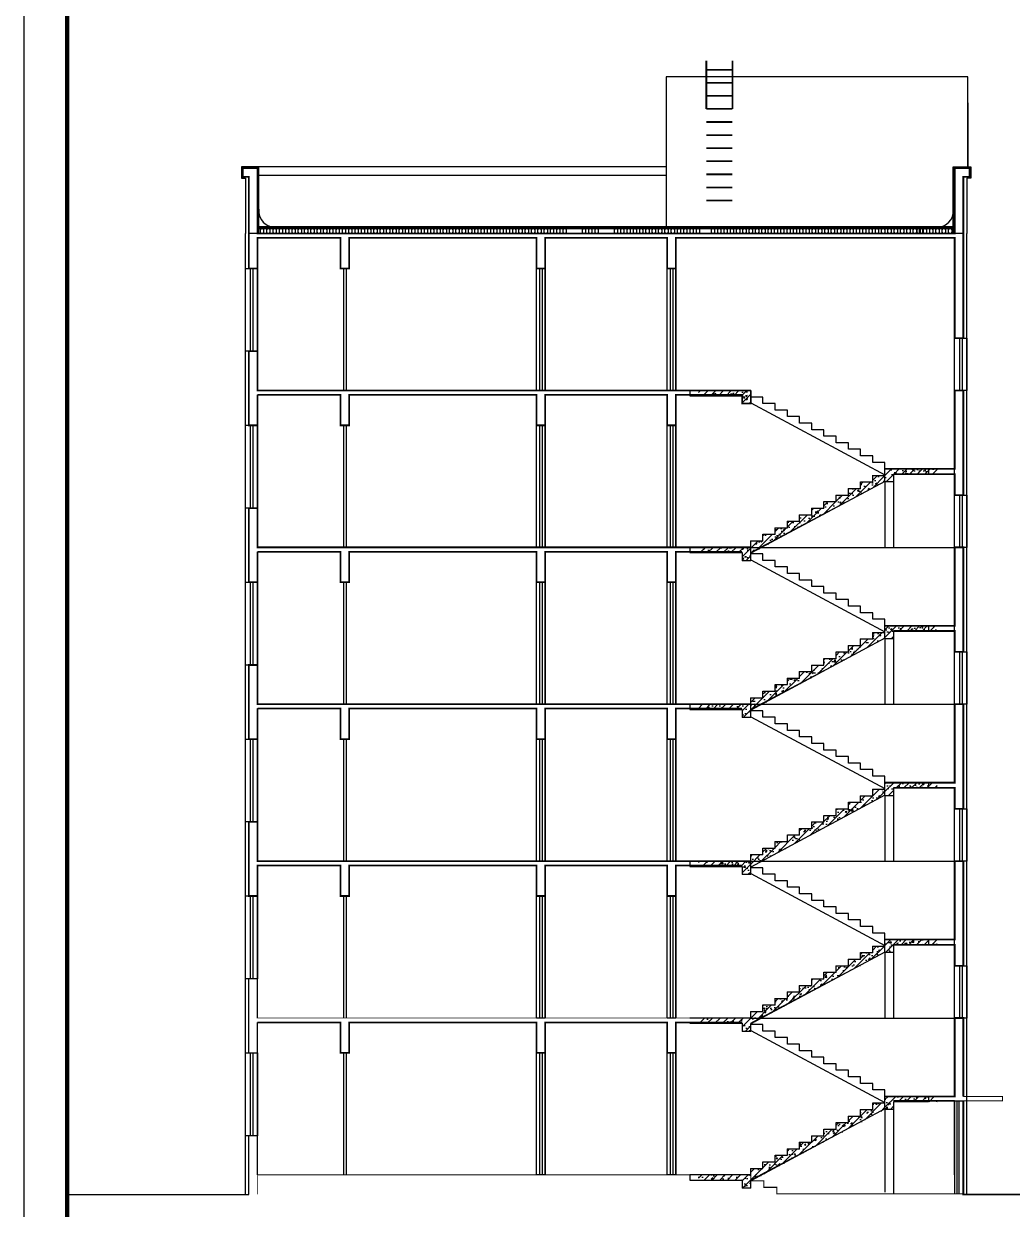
# Model space of a CAD drawing. Header units: millimetres. Extents: x 539196 to 807275, y 431843 to 1156631.
# Drawn here: x 603403 to 626096, y 449246 to 476450 of the extents above; entities that cross this region are included whole.
import ezdxf

# ---------------------------------------------------------------- set-up
doc = ezdxf.new("R2010")
doc.units = ezdxf.units.MM
doc.header["$MEASUREMENT"] = 0
for name, color, linetype in [('PUB_HATCH', 8, 'Continuous'), ('PUB_TITLE', 4, 'Continuous'), ('S_E_STAIR', 4, 'Continuous'), ('S_STAIR', 2, 'Continuous')]:
    doc.layers.add(name, color=color, linetype=linetype)
pattern_1 = [(45, (617084.74, 404839.85), (-88.38835, 88.38835), []), (50, (617084.74, 404839.85), (358.6301, -31.376), [37.5, -412.5]), (355, (617084.74, 404839.85), (-69.3757, 376.096), [30, -330]), (100.4514, (617114.63, 404837.23), (289.2547, 344.7198), [31.87, -350.571]), (46.1842, (617084.74, 404939.85), (533.6205, -82.7595), [56.25, -618.75]), (96.6356, (617129.2, 404932.95), (467.3314, 487.059), [47.805, -525.8565]), (351.1842, (617084.74, 404939.85), (467.331, 487.0593), [45, -495]), (21, (617134.74, 404914.85), (298.4535, -201.3094), [37.5, -412.5]), (326, (617134.74, 404914.85), (121.6577, 362.575), [30, -330]), (71.4514, (617159.6, 404898.07), (420.1113, 161.2652), [31.87, -350.571]), (37.5, (617084.74, 404839.85), (6.07993, 166.44693), [0, -326, 0, -335, 0, -331.25]), (7.5, (617084.74, 404839.85), (131.53477, 197.20586), [0, -191, 0, -318.5, 0, -126.25]), (327.5, (616973.24, 404839.85), (266.91122, -11.27744), [0, -125, 0, -390, 0, -517.5]), (317.5, (616923.24, 404839.85), (291.5931, 50.0525), [0, -162.5, 0, -259, 0, -367.5])]

# ---------------------------------------------------------------- blocks, each defined once
blk = doc.blocks.new('$LinePat$保温层')
at = {"color": 0}
for p, q in [((24, -24), (24, -56)), ((72, -56), (72, -24))]:
    blk.add_line(p, q, dxfattribs=at)
for centre, start, end in [((96, -24), 90, 180), ((0, -24), 0, 90), ((48, -56), 180, 0)]:
    blk.add_arc(centre, 24, start, end, dxfattribs=at)

msp = doc.modelspace()

# ---------------------------------------------------------------- hatches: boundary and pattern name
at = {"layer": 'PUB_HATCH'}
h = msp.add_hatch(dxfattribs=at)
h.set_pattern_fill('钢筋混凝土', color=256, scale=50, style=0)
h.set_pattern_definition(pattern_1)
h.paths.add_polyline_path([(620091.9, 468034.7), (618891.9, 468034.7), (618891.9, 467914.7), (619891.9, 467914.7), (619891.9, 467734.7), (620091.9, 467734.7)])
h = msp.add_hatch(dxfattribs=at)
h.set_pattern_fill('钢筋混凝土', color=256, scale=50, style=0)
h.set_pattern_definition(pattern_1)
h.paths.add_polyline_path([(620091.9, 464434.7), (620091.9, 464584.7), (620371.9, 464584.7), (620371.9, 464734.7), (620651.9, 464734.7), (620651.9, 464884.7), (620931.9, 464884.7), (620931.9, 465034.7), (621211.9, 465034.7), (621211.9, 465184.7), (621491.9, 465184.7), (621491.9, 465334.7), (621771.9, 465334.7), (621771.9, 465484.7), (622051.9, 465484.7), (622051.9, 465634.7), (622331.9, 465634.7), (622331.9, 465784.7), (622611.9, 465784.7), (622611.9, 465934.7), (622891.9, 465934.7), (622891.9, 466084.7), (623171.9, 466084.7), (623171.9, 466114.7), (623171.9, 465948.6), (620091.9, 464298.6)])
h = msp.add_hatch(dxfattribs=at)
h.set_pattern_fill('钢筋混凝土', color=256, scale=50, style=0)
h.set_pattern_definition(pattern_1)
h.paths.add_polyline_path([(623171.9, 466234.7), (624371.9, 466234.7), (624371.9, 466114.7), (623371.9, 466114.7), (623371.9, 465934.7), (623171.9, 465934.7)])
h = msp.add_hatch(dxfattribs=at)
h.set_pattern_fill('钢筋混凝土', color=256, scale=50, style=0)
h.set_pattern_definition(pattern_1)
h.paths.add_polyline_path([(623171.9, 466234.7), (624371.9, 466234.7), (624371.9, 466114.7), (623371.9, 466114.7), (623371.9, 465934.7), (623171.9, 465934.7)])
h = msp.add_hatch(dxfattribs=at)
h.set_pattern_fill('钢筋混凝土', color=256, scale=50, style=0)
h.set_pattern_definition(pattern_1)
h.paths.add_polyline_path([(620091.9, 464434.7), (618891.9, 464434.7), (618891.9, 464314.7), (619891.9, 464314.7), (619891.9, 464134.7), (620091.9, 464134.7)])
h = msp.add_hatch(dxfattribs=at)
h.set_pattern_fill('钢筋混凝土', color=256, scale=50, style=0)
h.set_pattern_definition(pattern_1)
h.paths.add_polyline_path([(620091.9, 464434.7), (618891.9, 464434.7), (618891.9, 464314.7), (619891.9, 464314.7), (619891.9, 464134.7), (620091.9, 464134.7)])
h = msp.add_hatch(dxfattribs=at)
h.set_pattern_fill('钢筋混凝土', color=256, scale=50, style=0)
h.set_pattern_definition(pattern_1)
h.paths.add_polyline_path([(620091.9, 460834.7), (620091.9, 460984.7), (620371.9, 460984.7), (620371.9, 461134.7), (620651.9, 461134.7), (620651.9, 461284.7), (620931.9, 461284.7), (620931.9, 461434.7), (621211.9, 461434.7), (621211.9, 461584.7), (621491.9, 461584.7), (621491.9, 461734.7), (621771.9, 461734.7), (621771.9, 461884.7), (622051.9, 461884.7), (622051.9, 462034.7), (622331.9, 462034.7), (622331.9, 462184.7), (622611.9, 462184.7), (622611.9, 462334.7), (622891.9, 462334.7), (622891.9, 462484.7), (623171.9, 462484.7), (623171.9, 462514.7), (623171.9, 462348.6), (620091.9, 460698.6)])
h = msp.add_hatch(dxfattribs=at)
h.set_pattern_fill('钢筋混凝土', color=256, scale=50, style=0)
h.set_pattern_definition(pattern_1)
h.paths.add_polyline_path([(623171.9, 462634.7), (624371.9, 462634.7), (624371.9, 462514.7), (623371.9, 462514.7), (623371.9, 462334.7), (623171.9, 462334.7)])
h = msp.add_hatch(dxfattribs=at)
h.set_pattern_fill('钢筋混凝土', color=256, scale=50, style=0)
h.set_pattern_definition(pattern_1)
h.paths.add_polyline_path([(623171.9, 462634.7), (624371.9, 462634.7), (624371.9, 462514.7), (623371.9, 462514.7), (623371.9, 462334.7), (623171.9, 462334.7)])
h = msp.add_hatch(dxfattribs=at)
h.set_pattern_fill('钢筋混凝土', color=256, scale=50, style=0)
h.set_pattern_definition(pattern_1)
h.paths.add_polyline_path([(620091.9, 460834.7), (618891.9, 460834.7), (618891.9, 460714.7), (619891.9, 460714.7), (619891.9, 460534.7), (620091.9, 460534.7)])
h = msp.add_hatch(dxfattribs=at)
h.set_pattern_fill('钢筋混凝土', color=256, scale=50, style=0)
h.set_pattern_definition(pattern_1)
h.paths.add_polyline_path([(620091.9, 460834.7), (618891.9, 460834.7), (618891.9, 460714.7), (619891.9, 460714.7), (619891.9, 460534.7), (620091.9, 460534.7)])
h = msp.add_hatch(dxfattribs=at)
h.set_pattern_fill('钢筋混凝土', color=256, scale=50, style=0)
h.set_pattern_definition(pattern_1)
h.paths.add_polyline_path([(623171.9, 459034.7), (624371.9, 459034.7), (624371.9, 458914.7), (623371.9, 458914.7), (623371.9, 458734.7), (623171.9, 458734.7)])
h = msp.add_hatch(dxfattribs=at)
h.set_pattern_fill('钢筋混凝土', color=256, scale=50, style=0)
h.set_pattern_definition(pattern_1)
h.paths.add_polyline_path([(623171.9, 459034.7), (624371.9, 459034.7), (624371.9, 458914.7), (623371.9, 458914.7), (623371.9, 458734.7), (623171.9, 458734.7)])
h = msp.add_hatch(dxfattribs=at)
h.set_pattern_fill('钢筋混凝土', color=256, scale=50, style=0)
h.set_pattern_definition(pattern_1)
h.paths.add_polyline_path([(620091.9, 457234.7), (620091.9, 457384.7), (620371.9, 457384.7), (620371.9, 457534.7), (620651.9, 457534.7), (620651.9, 457684.7), (620931.9, 457684.7), (620931.9, 457834.7), (621211.9, 457834.7), (621211.9, 457984.7), (621491.9, 457984.7), (621491.9, 458134.7), (621771.9, 458134.7), (621771.9, 458284.7), (622051.9, 458284.7), (622051.9, 458434.7), (622331.9, 458434.7), (622331.9, 458584.7), (622611.9, 458584.7), (622611.9, 458734.7), (622891.9, 458734.7), (622891.9, 458884.7), (623171.9, 458884.7), (623171.9, 458914.7), (623171.9, 458748.6), (620091.9, 457098.6)])
h = msp.add_hatch(dxfattribs=at)
h.set_pattern_fill('钢筋混凝土', color=256, scale=50, style=0)
h.set_pattern_definition(pattern_1)
h.paths.add_polyline_path([(620091.9, 457234.7), (618891.9, 457234.7), (618891.9, 457114.7), (619891.9, 457114.7), (619891.9, 456934.7), (620091.9, 456934.7)])
h = msp.add_hatch(dxfattribs=at)
h.set_pattern_fill('钢筋混凝土', color=256, scale=50, style=0)
h.set_pattern_definition(pattern_1)
h.paths.add_polyline_path([(620091.9, 457234.7), (618891.9, 457234.7), (618891.9, 457114.7), (619891.9, 457114.7), (619891.9, 456934.7), (620091.9, 456934.7)])
h = msp.add_hatch(dxfattribs=at)
h.set_pattern_fill('钢筋混凝土', color=256, scale=50, style=0)
h.set_pattern_definition(pattern_1)
h.paths.add_polyline_path([(623171.9, 455434.7), (624371.9, 455434.7), (624371.9, 455314.7), (623371.9, 455314.7), (623371.9, 455134.7), (623171.9, 455134.7)])
h = msp.add_hatch(dxfattribs=at)
h.set_pattern_fill('钢筋混凝土', color=256, scale=50, style=0)
h.set_pattern_definition(pattern_1)
h.paths.add_polyline_path([(623171.9, 455434.7), (624371.9, 455434.7), (624371.9, 455314.7), (623371.9, 455314.7), (623371.9, 455134.7), (623171.9, 455134.7)])
h = msp.add_hatch(dxfattribs=at)
h.set_pattern_fill('钢筋混凝土', color=256, scale=50, style=0)
h.set_pattern_definition(pattern_1)
h.paths.add_polyline_path([(620091.9, 453634.7), (620091.9, 453784.7), (620371.9, 453784.7), (620371.9, 453934.7), (620651.9, 453934.7), (620651.9, 454084.7), (620931.9, 454084.7), (620931.9, 454234.7), (621211.9, 454234.7), (621211.9, 454384.7), (621491.9, 454384.7), (621491.9, 454534.7), (621771.9, 454534.7), (621771.9, 454684.7), (622051.9, 454684.7), (622051.9, 454834.7), (622331.9, 454834.7), (622331.9, 454984.7), (622611.9, 454984.7), (622611.9, 455134.7), (622891.9, 455134.7), (622891.9, 455284.7), (623171.9, 455284.7), (623171.9, 455314.7), (623171.9, 455148.6), (620091.9, 453498.6)])
h = msp.add_hatch(dxfattribs=at)
h.set_pattern_fill('钢筋混凝土', color=256, scale=50, style=0)
h.set_pattern_definition(pattern_1)
h.paths.add_polyline_path([(620091.9, 453634.7), (618891.9, 453634.7), (618891.9, 453514.7), (619891.9, 453514.7), (619891.9, 453334.7), (620091.9, 453334.7)])
h = msp.add_hatch(dxfattribs=at)
h.set_pattern_fill('钢筋混凝土', color=256, scale=50, style=0)
h.set_pattern_definition(pattern_1)
h.paths.add_polyline_path([(620091.9, 453634.7), (618891.9, 453634.7), (618891.9, 453514.7), (619891.9, 453514.7), (619891.9, 453334.7), (620091.9, 453334.7)])
h = msp.add_hatch(dxfattribs=at)
h.set_pattern_fill('钢筋混凝土', color=256, scale=50, style=0)
h.set_pattern_definition(pattern_1)
h.paths.add_polyline_path([(620091.9, 450034.7), (620091.9, 450184.7), (620371.9, 450184.7), (620371.9, 450334.7), (620651.9, 450334.7), (620651.9, 450484.7), (620931.9, 450484.7), (620931.9, 450634.7), (621211.9, 450634.7), (621211.9, 450784.7), (621491.9, 450784.7), (621491.9, 450934.7), (621771.9, 450934.7), (621771.9, 451084.7), (622051.9, 451084.7), (622051.9, 451234.7), (622331.9, 451234.7), (622331.9, 451384.7), (622611.9, 451384.7), (622611.9, 451534.7), (622891.9, 451534.7), (622891.9, 451684.7), (623171.9, 451684.7), (623171.9, 451714.7), (623171.9, 451548.6), (620091.9, 449898.6)])
h = msp.add_hatch(dxfattribs=at)
h.set_pattern_fill('钢筋混凝土', color=256, scale=50, style=0)
h.set_pattern_definition(pattern_1)
h.paths.add_polyline_path([(623171.9, 451834.7), (624371.9, 451834.7), (624371.9, 451714.7), (623371.9, 451714.7), (623371.9, 451534.7), (623171.9, 451534.7)])
h = msp.add_hatch(dxfattribs=at)
h.set_pattern_fill('钢筋混凝土', color=256, scale=50, style=0)
h.set_pattern_definition(pattern_1)
h.paths.add_polyline_path([(623171.9, 451834.7), (624371.9, 451834.7), (624371.9, 451714.7), (623371.9, 451714.7), (623371.9, 451534.7), (623171.9, 451534.7)])
h = msp.add_hatch(dxfattribs=at)
h.set_pattern_fill('钢筋混凝土', color=256, scale=50, style=0)
h.set_pattern_definition(pattern_1)
h.paths.add_polyline_path([(620091.9, 450034.7), (618891.9, 450034.7), (618891.9, 449914.7), (619891.9, 449914.7), (619891.9, 449734.7), (620091.9, 449734.7)])

# ---------------------------------------------------------------- linework, layer by layer
for p, q in [((625071.9, 474634.7), (625071.9, 473134.7)), ((618151.9, 473164.7), (608801.9, 473164.7)), ((618151.9, 472964.7), (608801.9, 472964.7)), ((624971.9, 471634.7), (608571.9, 471634.7)), ((610671.9, 471534.7), (608771.9, 471534.7)), ((615171.9, 471534.7), (610871.9, 471534.7)), ((618171.9, 471534.7), (615371.9, 471534.7)), ((624771.9, 471534.7), (618371.9, 471534.7)), ((623171.9, 465934.7), (623171.9, 464434.7)), ((623371.9, 465934.7), (623371.9, 464434.7)), ((620091.9, 464434.7), (624771.9, 464434.7)), ((623171.9, 462334.7), (623171.9, 460834.7)), ((623371.9, 462334.7), (623371.9, 460834.7)), ((620091.9, 460834.7), (624771.9, 460834.7)), ((623171.9, 458734.7), (623171.9, 457234.7)), ((623371.9, 458734.7), (623371.9, 457234.7)), ((620091.9, 457234.7), (624771.9, 457234.7)), ((623171.9, 455134.7), (623171.9, 453634.7)), ((623371.9, 455134.7), (623371.9, 453634.7)), ((620091.9, 453634.7), (624771.9, 453634.7)), ((624771.9, 451734.7), (624971.9, 451734.7)), ((623171.9, 451534.7), (623171.9, 449638.4)), ((623371.9, 451534.7), (623371.9, 449598.6))]:
    msp.add_line(p, q)
at = {"color": 4}
for p, q in [((624825.5, 451734.7), (624825.5, 449598.6)), ((624871.9, 451734.7), (624871.9, 449598.6))]:
    msp.add_line(p, q, dxfattribs=at)
for points, const_width in [([(619071.9, 474494.7), (619071.9, 475598.9)], 40), ([(619671.9, 474494.7), (619671.9, 475601.5)], 40), ([(619071.9, 475394.7), (619671.9, 475394.7)], 40), ([(619071.9, 475094.7), (619671.9, 475094.7)], 40), ([(619071.9, 474794.7), (619671.9, 474794.7)], 40), ([(619071.9, 474494.7), (619671.9, 474494.7)], 40), ([(619071.9, 474194.7), (619671.9, 474194.7)], 40), ([(619071.9, 473894.7), (619671.9, 473894.7)], 40), ([(619071.9, 473594.7), (619671.9, 473594.7)], 40), ([(608771.9, 471534.7), (608771.9, 470834.7), (608571.9, 470834.7), (608571.9, 472934.7), (608431.9, 472934.7), (608431.9, 473134.7), (608771.9, 473134.7), (608771.9, 471634.7), (624771.9, 471634.7), (624771.9, 473134.7), (625111.9, 473134.7), (625111.9, 472934.7), (624971.9, 472934.7), (624971.9, 469234.7), (624771.9, 469234.7), (624771.9, 471534.7), (618371.9, 471534.7), (618371.9, 470834.7), (618171.9, 470834.7), (618171.9, 471534.7), (615371.9, 471534.7), (615371.9, 470834.7), (615171.9, 470834.7), (615171.9, 471534.7), (610871.9, 471534.7), (610871.9, 470834.7), (610671.9, 470834.7), (610671.9, 471534.7), (608771.9, 471534.7)], 40), ([(619071.9, 473294.7), (619671.9, 473294.7)], 40), ([(619071.9, 473294.7), (619671.9, 473294.7)], 40), ([(619071.9, 472994.7), (619671.9, 472994.7)], 40), ([(619071.9, 472694.7), (619671.9, 472694.7)], 40), ([(619071.9, 472394.7), (619671.9, 472394.7)], 40), ([(608771.9, 467934.7), (608771.9, 467234.7), (608571.9, 467234.7), (608571.9, 468934.7), (608771.9, 468934.7), (608771.9, 468034.7), (615171.9, 468034.7), (620091.9, 468034.7)], 40), ([(620091.9, 468034.7), (620091.9, 467734.7), (619891.9, 467734.7), (619891.9, 467934.7), (618371.9, 467934.7), (618371.9, 467234.7), (618171.9, 467234.7), (618171.9, 467934.7), (615371.9, 467934.7), (615371.9, 467234.7), (615171.9, 467234.7), (615171.9, 467934.7), (610871.9, 467934.7), (610871.9, 467234.7), (610671.9, 467234.7), (610671.9, 467934.7), (608771.9, 467934.7)], 40), ([(623171.9, 466234.7), (624771.9, 466234.7), (624771.9, 468034.7), (624971.9, 468034.7), (624971.9, 465634.7), (624771.9, 465634.7), (624771.9, 466114.7), (623371.9, 466114.7)], 40), ([(623371.9, 466114.7), (623371.9, 465934.7), (623171.9, 465934.7), (623171.9, 465948.6), (620091.9, 464318.8), (620091.9, 464134.7), (619891.9, 464134.7), (619891.9, 464334.7)], 20), ([(623171.9, 466234.7), (623171.9, 466084.7), (622891.9, 466084.7), (622891.9, 465934.7), (622611.9, 465934.7), (622611.9, 465784.7), (622331.9, 465784.7), (622331.9, 465634.7), (622051.9, 465634.7), (622051.9, 465484.7), (621771.9, 465484.7), (621771.9, 465334.7), (621491.9, 465334.7), (621491.9, 465184.7), (621211.9, 465184.7), (621211.9, 465034.7), (620931.9, 465034.7), (620931.9, 464884.7), (620651.9, 464884.7), (620651.9, 464734.7), (620371.9, 464734.7), (620371.9, 464584.7), (620091.9, 464584.7), (620091.9, 464434.7)], 20), ([(608771.9, 464334.7), (608771.9, 463634.7), (608571.9, 463634.7), (608571.9, 465334.7), (608771.9, 465334.7), (608771.9, 464434.7), (615171.9, 464434.7), (620091.9, 464434.7)], 40), ([(623171.9, 462634.7), (624771.9, 462634.7), (624771.9, 464434.7), (624971.9, 464434.7), (624971.9, 462034.7), (624771.9, 462034.7), (624771.9, 462514.7), (623371.9, 462514.7)], 40), ([(619894, 464334.7), (618371.9, 464334.7), (618371.9, 463634.7), (618171.9, 463634.7), (618171.9, 464334.7), (615371.9, 464334.7), (615371.9, 463634.7), (615171.9, 463634.7), (615171.9, 464334.7), (610871.9, 464334.7), (610871.9, 463634.7), (610671.9, 463634.7), (610671.9, 464334.7), (608771.9, 464334.7)], 40), ([(623371.9, 462514.7), (623371.9, 462334.7), (623171.9, 462334.7), (623171.9, 462348.6), (620091.9, 460718.8), (620091.9, 460534.7), (619891.9, 460534.7), (619891.9, 460734.7)], 20), ([(623171.9, 462634.7), (623171.9, 462484.7), (622891.9, 462484.7), (622891.9, 462334.7), (622611.9, 462334.7), (622611.9, 462184.7), (622331.9, 462184.7), (622331.9, 462034.7), (622051.9, 462034.7), (622051.9, 461884.7), (621771.9, 461884.7), (621771.9, 461734.7), (621491.9, 461734.7), (621491.9, 461584.7), (621211.9, 461584.7), (621211.9, 461434.7), (620931.9, 461434.7), (620931.9, 461284.7), (620651.9, 461284.7), (620651.9, 461134.7), (620371.9, 461134.7), (620371.9, 460984.7), (620091.9, 460984.7), (620091.9, 460834.7)], 20), ([(608771.9, 460734.7), (608771.9, 460034.7), (608571.9, 460034.7), (608571.9, 461734.7), (608771.9, 461734.7), (608771.9, 460834.7), (615171.9, 460834.7), (620091.9, 460834.7)], 40), ([(619891.9, 460734.7), (618371.9, 460734.7), (618371.9, 460034.7), (618171.9, 460034.7), (618171.9, 460734.7), (615371.9, 460734.7), (615371.9, 460034.7), (615171.9, 460034.7), (615171.9, 460734.7), (610871.9, 460734.7), (610871.9, 460034.7), (610671.9, 460034.7), (610671.9, 460734.7), (608771.9, 460734.7)], 40), ([(624771.9, 451734.7), (624971.9, 451734.7)], 25), ([(629990.4, 449584.7), (624971.9, 449584.7), (624971.9, 451734.7)], 40), ([(624971.9, 451734.7), (625871.9, 451734.7), (625871.9, 451834.7), (624971.9, 451834.7)], 25), ([(620091.9, 450034.7), (620091.9, 449898.6), (620391.9, 449898.6), (620391.9, 449748.6), (620691.9, 449748.6), (620691.9, 449598.6), (624971.9, 449598.6)], 25)]:
    msp.add_lwpolyline(points, dxfattribs=dict(const_width=const_width))
for points in [[(625071.9, 473134.7), (625071.9, 475234.7), (618151.9, 475234.7), (618151.9, 471754.7)], [(608771.9, 471634.7), (608771.9, 473134.7), (608491.9, 473134.7), (608431.9, 473134.7), (608431.9, 472934.7), (608571.9, 472934.7), (608571.9, 471634.7)], [(624771.9, 471634.7), (624771.9, 473134.7), (625051.9, 473134.7), (625111.9, 473134.7), (625111.9, 472934.7), (624971.9, 472934.7), (624971.9, 471634.7)], [(608801.9, 471794.7), (624741.9, 471794.7)], [(608801.9, 471774.7), (624741.9, 471774.7)], [(608801.9, 471754.7), (624741.9, 471754.7)], [(608571.9, 470834.7), (608571.9, 471634.7)], [(608771.9, 468034.7), (608771.9, 471534.7)], [(615171.9, 468034.7), (615171.9, 471534.7)], [(615371.9, 468034.7), (615371.9, 471534.7)], [(618171.9, 468034.7), (618171.9, 471534.7)], [(618371.9, 468034.7), (618371.9, 471534.7)], [(624771.9, 466384.7), (624771.9, 471534.7)], [(624971.9, 469234.7), (624971.9, 471634.7)], [(608571.9, 467234.7), (608571.9, 468934.7)], [(608771.9, 464434.7), (608771.9, 467934.7)], [(615171.9, 464434.7), (615171.9, 467934.7)], [(615371.9, 464434.7), (615371.9, 467934.7)], [(618171.9, 464434.7), (618171.9, 467934.7)], [(618371.9, 464434.7), (618371.9, 467934.7)], [(624971.9, 465634.7), (624971.9, 468034.7)], [(624771.9, 462484.7), (624771.9, 466284.7)], [(608571.9, 463634.7), (608571.9, 465334.7)], [(624971.9, 462034.7), (624971.9, 464434.7)], [(608771.9, 460834.7), (608771.9, 464334.7)], [(615171.9, 460834.7), (615171.9, 464334.7)], [(615371.9, 460834.7), (615371.9, 464334.7)], [(618171.9, 460834.7), (618171.9, 464334.7)], [(618371.9, 460834.7), (618371.9, 464334.7)], [(608571.9, 460034.7), (608571.9, 461734.7)], [(608771.9, 457234.7), (608771.9, 460734.7)], [(615171.9, 457234.7), (615171.9, 460734.7)], [(615371.9, 457234.7), (615371.9, 460734.7)], [(618171.9, 457234.7), (618171.9, 460734.7)], [(618371.9, 457234.7), (618371.9, 460734.7)], [(624971.9, 458434.7), (624971.9, 460834.7)], [(624771.9, 455584.7), (624771.9, 458784.7)], [(608571.9, 456434.7), (608571.9, 458134.7)], [(608771.9, 453634.7), (608771.9, 457134.7)], [(615171.9, 453634.7), (615171.9, 457134.7)], [(615371.9, 453634.7), (615371.9, 457134.7)], [(618171.9, 453634.7), (618171.9, 457134.7)], [(618371.9, 453634.7), (618371.9, 457134.7)], [(624971.9, 454834.7), (624971.9, 457234.7)], [(624771.9, 451834.7), (624771.9, 455484.7)], [(608571.9, 452834.7), (608571.9, 454534.7)], [(608771.9, 450034.7), (608771.9, 453534.7)], [(615171.9, 450034.7), (615171.9, 453534.7)], [(615371.9, 450034.7), (615371.9, 453534.7)], [(618171.9, 450034.7), (618171.9, 453534.7)], [(618371.9, 450034.7), (618371.9, 453534.7)], [(624971.9, 451834.7), (624971.9, 453634.7)], [(624771.9, 450034.7), (624771.9, 451734.7)], [(624971.9, 449584.7), (624971.9, 451734.7)], [(608571.9, 449584.7), (608571.9, 450934.7)], [(604402.6, 449584.7), (608571.9, 449584.7)], [(624991.9, 449584.7), (629990.4, 449584.7)]]:
    msp.add_lwpolyline(points)
at = {"color": 6}
for points in [[(608801.9, 471634.7), (608801.9, 473164.7), (608491.9, 473164.7), (608401.9, 473164.7), (608401.9, 472904.7), (608491.9, 472904.7), (608491.9, 471634.7)], [(624741.9, 471634.7), (624741.9, 473164.7), (625051.9, 473164.7), (625141.9, 473164.7), (625141.9, 472904.7), (625051.9, 472904.7), (625051.9, 471634.7)], [(608491.9, 449584.7), (608491.9, 471634.7)], [(625051.9, 449584.7), (625051.9, 471634.7)]]:
    msp.add_lwpolyline(points, dxfattribs=at)
at = {"color": 4}
for points in [[(608491.9, 468934.7), (608491.9, 470834.7), (608771.9, 470834.7), (608771.9, 468934.7), (608491.9, 468934.7)], [(608601.9, 470834.7), (608601.9, 468934.7)], [(608661.9, 470834.7), (608661.9, 468934.7)], [(610741.9, 470834.7), (610741.9, 468034.7)], [(610801.9, 470834.7), (610801.9, 468034.7)], [(615171.9, 468034.7), (615171.9, 470834.7), (615371.9, 470834.7), (615371.9, 468034.7), (615171.9, 468034.7)], [(615241.9, 470834.7), (615241.9, 468034.7)], [(615301.9, 470834.7), (615301.9, 468034.7)], [(618171.9, 468034.7), (618171.9, 470834.7), (618371.9, 470834.7), (618371.9, 468034.7), (618171.9, 468034.7)], [(618241.9, 470834.7), (618241.9, 468034.7)], [(618301.9, 470834.7), (618301.9, 468034.7)], [(624771.9, 468034.7), (624771.9, 469234.7), (625051.9, 469234.7), (625051.9, 468034.7), (624771.9, 468034.7)], [(624881.9, 469234.7), (624881.9, 468034.7)], [(624941.9, 469234.7), (624941.9, 468034.7)], [(608491.9, 465334.7), (608491.9, 467234.7), (608771.9, 467234.7), (608771.9, 465334.7), (608491.9, 465334.7)], [(608601.9, 467234.7), (608601.9, 465334.7)], [(608661.9, 467234.7), (608661.9, 465334.7)], [(610741.9, 467234.7), (610741.9, 464434.7)], [(610801.9, 467234.7), (610801.9, 464434.7)], [(615171.9, 464434.7), (615171.9, 467234.7), (615371.9, 467234.7), (615371.9, 464434.7), (615171.9, 464434.7)], [(615241.9, 467234.7), (615241.9, 464434.7)], [(615301.9, 467234.7), (615301.9, 464434.7)], [(618171.9, 464434.7), (618171.9, 467234.7), (618371.9, 467234.7), (618371.9, 464434.7), (618171.9, 464434.7)], [(618241.9, 467234.7), (618241.9, 464434.7)], [(618301.9, 467234.7), (618301.9, 464434.7)], [(624771.9, 464434.7), (624771.9, 465634.7), (625051.9, 465634.7), (625051.9, 464434.7), (624771.9, 464434.7)], [(624881.9, 465634.7), (624881.9, 464434.7)], [(624941.9, 465634.7), (624941.9, 464434.7)], [(608491.9, 461734.7), (608491.9, 463634.7), (608771.9, 463634.7), (608771.9, 461734.7), (608491.9, 461734.7)], [(608601.9, 463634.7), (608601.9, 461734.7)], [(608661.9, 463634.7), (608661.9, 461734.7)], [(610741.9, 463634.7), (610741.9, 460834.7)], [(610801.9, 463634.7), (610801.9, 460834.7)], [(615171.9, 460834.7), (615171.9, 463634.7), (615371.9, 463634.7), (615371.9, 460834.7), (615171.9, 460834.7)], [(615241.9, 463634.7), (615241.9, 460834.7)], [(615301.9, 463634.7), (615301.9, 460834.7)], [(618171.9, 460834.7), (618171.9, 463634.7), (618371.9, 463634.7), (618371.9, 460834.7), (618171.9, 460834.7)], [(618241.9, 463634.7), (618241.9, 460834.7)], [(618301.9, 463634.7), (618301.9, 460834.7)], [(624771.9, 460834.7), (624771.9, 462034.7), (625051.9, 462034.7), (625051.9, 460834.7), (624771.9, 460834.7)], [(624881.9, 462034.7), (624881.9, 460834.7)], [(624941.9, 462034.7), (624941.9, 460834.7)], [(608491.9, 458134.7), (608491.9, 460034.7), (608771.9, 460034.7), (608771.9, 458134.7), (608491.9, 458134.7)], [(608601.9, 460034.7), (608601.9, 458134.7)], [(608661.9, 460034.7), (608661.9, 458134.7)], [(610741.9, 460034.7), (610741.9, 457234.7)], [(610801.9, 460034.7), (610801.9, 457234.7)], [(615171.9, 457234.7), (615171.9, 460034.7), (615371.9, 460034.7), (615371.9, 457234.7), (615171.9, 457234.7)], [(615241.9, 460034.7), (615241.9, 457234.7)], [(615301.9, 460034.7), (615301.9, 457234.7)], [(618171.9, 457234.7), (618171.9, 460034.7), (618371.9, 460034.7), (618371.9, 457234.7), (618171.9, 457234.7)], [(618241.9, 460034.7), (618241.9, 457234.7)], [(618301.9, 460034.7), (618301.9, 457234.7)], [(624771.9, 457234.7), (624771.9, 458434.7), (625051.9, 458434.7), (625051.9, 457234.7), (624771.9, 457234.7)], [(624881.9, 458434.7), (624881.9, 457234.7)], [(624941.9, 458434.7), (624941.9, 457234.7)], [(608491.9, 454534.7), (608491.9, 456434.7), (608771.9, 456434.7), (608771.9, 454534.7), (608491.9, 454534.7)], [(608601.9, 456434.7), (608601.9, 454534.7)], [(608661.9, 456434.7), (608661.9, 454534.7)], [(610741.9, 456434.7), (610741.9, 453634.7)], [(610801.9, 456434.7), (610801.9, 453634.7)], [(615171.9, 453634.7), (615171.9, 456434.7), (615371.9, 456434.7), (615371.9, 453634.7), (615171.9, 453634.7)], [(615241.9, 456434.7), (615241.9, 453634.7)], [(615301.9, 456434.7), (615301.9, 453634.7)], [(618171.9, 453634.7), (618171.9, 456434.7), (618371.9, 456434.7), (618371.9, 453634.7), (618171.9, 453634.7)], [(618241.9, 456434.7), (618241.9, 453634.7)], [(618301.9, 456434.7), (618301.9, 453634.7)], [(624771.9, 453634.7), (624771.9, 454834.7), (625051.9, 454834.7), (625051.9, 453634.7), (624771.9, 453634.7)], [(624881.9, 454834.7), (624881.9, 453634.7)], [(624941.9, 454834.7), (624941.9, 453634.7)], [(608491.9, 450934.7), (608491.9, 452834.7), (608771.9, 452834.7), (608771.9, 450934.7), (608491.9, 450934.7)], [(608601.9, 452834.7), (608601.9, 450934.7)], [(608661.9, 452834.7), (608661.9, 450934.7)], [(610741.9, 452834.7), (610741.9, 450034.7)], [(610801.9, 452834.7), (610801.9, 450034.7)], [(615171.9, 450034.7), (615171.9, 452834.7), (615371.9, 452834.7), (615371.9, 450034.7), (615171.9, 450034.7)], [(615241.9, 452834.7), (615241.9, 450034.7)], [(615301.9, 452834.7), (615301.9, 450034.7)], [(618171.9, 450034.7), (618171.9, 452834.7), (618371.9, 452834.7), (618371.9, 450034.7), (618171.9, 450034.7)], [(618241.9, 452834.7), (618241.9, 450034.7)], [(618301.9, 452834.7), (618301.9, 450034.7)], [(624771.9, 451734.7), (624771.9, 449598.6)]]:
    msp.add_lwpolyline(points, dxfattribs=at)
msp.add_lwpolyline([(608771.9, 457134.7, 40, 40, 0), (610671.9, 457134.7, 40, 40, 0), (610671.9, 456434.7, 40, 40, 0), (610871.9, 456434.7, 40, 40, 0), (610871.9, 457134.7, 40, 40, 0), (615171.9, 457134.7, 40, 40, 0), (615171.9, 456434.7, 40, 40, 0), (615371.9, 456434.7, 40, 40, 0), (615371.9, 457134.7, 40, 40, 0), (618171.9, 457134.7, 40, 40, 0), (618171.9, 456434.7, 40, 40, 0), (618371.9, 456434.7, 40, 40, 0), (618371.9, 457134.7, 40, 40, 0), (619891.9, 457134.7, 20, 20, 0), (619891.9, 456934.7, 20, 20, 0), (620091.9, 456934.7, 20, 20, 0), (620091.9, 456948.6, 20, 20, 0), (620091.9, 457098.6, 20, 20, 0), (623171.9, 458748.6, 20, 20, 0), (623171.9, 458734.7, 20, 20, 0), (623371.9, 458734.7, 20, 20, 0), (623371.9, 458914.7, 40, 40, 0), (624771.9, 458914.7, 40, 40, 0), (624771.9, 458434.7, 40, 40, 0), (624971.9, 458434.7, 40, 40, 0), (624971.9, 460834.7, 40, 40, 0), (624771.9, 460834.7, 40, 40, 0), (624771.9, 459034.7, 40, 40, 0), (623171.9, 459034.7, 20, 20, 0), (623171.9, 458884.7, 20, 20, 0), (622891.9, 458884.7, 20, 20, 0), (622891.9, 458734.7, 20, 20, 0), (622611.9, 458734.7, 20, 20, 0), (622611.9, 458584.7, 20, 20, 0), (622331.9, 458584.7, 20, 20, 0), (622331.9, 458434.7, 20, 20, 0), (622051.9, 458434.7, 20, 20, 0), (622051.9, 458284.7, 20, 20, 0), (621771.9, 458284.7, 20, 20, 0), (621771.9, 458134.7, 20, 20, 0), (621491.9, 458134.7, 20, 20, 0), (621491.9, 457984.7, 20, 20, 0), (621211.9, 457984.7, 20, 20, 0), (621211.9, 457834.7, 20, 20, 0), (620931.9, 457834.7, 20, 20, 0), (620931.9, 457684.7, 20, 20, 0), (620651.9, 457684.7, 20, 20, 0), (620651.9, 457534.7, 20, 20, 0), (620371.9, 457534.7, 20, 20, 0), (620371.9, 457384.7, 20, 20, 0), (620091.9, 457384.7, 20, 20, 0), (620091.9, 457234.7, 40, 40, 0), (615171.9, 457234.7, 40, 40, 0), (608771.9, 457234.7, 40, 40, 0), (608771.9, 458134.7, 40, 40, 0), (608571.9, 458134.7, 40, 40, 0), (608571.9, 456434.7, 40, 40, 0), (608771.9, 456434.7, 40, 40, 0)], format="xyseb", close=True)
for points in [[(619894.9, 453534.7, 40, 40, 0), (618371.9, 453534.7, 40, 40, 0), (618371.9, 452834.7, 40, 40, 0), (618171.9, 452834.7, 40, 40, 0), (618171.9, 453534.7, 40, 40, 0), (615371.9, 453534.7, 40, 40, 0), (615371.9, 452834.7, 40, 40, 0), (615171.9, 452834.7, 40, 40, 0), (615171.9, 453534.7, 40, 40, 0), (610871.9, 453534.7, 40, 40, 0), (610871.9, 452834.7, 40, 40, 0), (610671.9, 452834.7, 40, 40, 0), (610671.9, 453534.7, 40, 40, 0), (608771.9, 453534.7, 20, 20, 0), (608771.9, 452834.7, 20, 20, 0), (608571.9, 452834.7, 20, 20, 0), (608571.9, 454534.7, 20, 20, 0), (608771.9, 454534.7, 20, 20, 0), (608771.9, 453634.7, 20, 20, 0), (620091.9, 453634.7, 20, 20, 0), (620091.9, 453784.7, 20, 20, 0), (620371.9, 453784.7, 20, 20, 0), (620371.9, 453934.7, 20, 20, 0), (620651.9, 453934.7, 20, 20, 0), (620651.9, 454084.7, 20, 20, 0), (620931.9, 454084.7, 20, 20, 0), (620931.9, 454234.7, 20, 20, 0), (621211.9, 454234.7, 20, 20, 0), (621211.9, 454384.7, 20, 20, 0), (621491.9, 454384.7, 20, 20, 0), (621491.9, 454534.7, 20, 20, 0), (621771.9, 454534.7, 20, 20, 0), (621771.9, 454684.7, 20, 20, 0), (622051.9, 454684.7, 20, 20, 0), (622051.9, 454834.7, 20, 20, 0), (622331.9, 454834.7, 20, 20, 0), (622331.9, 454984.7, 20, 20, 0), (622611.9, 454984.7, 20, 20, 0), (622611.9, 455134.7, 20, 20, 0), (622891.9, 455134.7, 20, 20, 0), (622891.9, 455284.7, 20, 20, 0), (623171.9, 455284.7, 20, 20, 0), (623171.9, 455434.7, 40, 40, 0), (624771.9, 455434.7, 40, 40, 0), (624771.9, 457234.7, 40, 40, 0), (624971.9, 457234.7, 40, 40, 0), (624971.9, 454834.7, 40, 40, 0), (624771.9, 454834.7, 40, 40, 0), (624771.9, 455314.7, 40, 40, 0), (623371.9, 455314.7, 20, 20, 0), (623371.9, 455134.7, 20, 20, 0), (623171.9, 455134.7, 20, 20, 0), (623171.9, 455148.6, 20, 20, 0), (620091.9, 453518.8, 20, 20, 0), (620091.9, 453334.7, 20, 20, 0), (619891.9, 453334.7, 20, 20, 0), (619891.9, 453534.7, 0, 0, 0)], [(624971.9, 451834.7, 40, 40, 0), (624971.9, 453634.7, 40, 40, 0), (624771.9, 453634.7, 40, 40, 0), (624771.9, 451834.7, 40, 40, 0), (623171.9, 451834.7, 40, 40, 0), (623171.9, 451834.7, 20, 20, 0), (623171.9, 451684.7, 20, 20, 0), (622891.9, 451684.7, 20, 20, 0), (622891.9, 451534.7, 20, 20, 0), (622611.9, 451534.7, 20, 20, 0), (622611.9, 451384.7, 20, 20, 0), (622331.9, 451384.7, 20, 20, 0), (622331.9, 451234.7, 20, 20, 0), (622051.9, 451234.7, 20, 20, 0), (622051.9, 451084.7, 20, 20, 0), (621771.9, 451084.7, 20, 20, 0), (621771.9, 450934.7, 20, 20, 0), (621491.9, 450934.7, 20, 20, 0), (621491.9, 450784.7, 20, 20, 0), (621211.9, 450784.7, 20, 20, 0), (621211.9, 450634.7, 20, 20, 0), (620931.9, 450634.7, 20, 20, 0), (620931.9, 450484.7, 20, 20, 0), (620651.9, 450484.7, 20, 20, 0), (620651.9, 450334.7, 20, 20, 0), (620371.9, 450334.7, 20, 20, 0), (620371.9, 450184.7, 20, 20, 0), (620091.9, 450184.7, 20, 20, 0), (620091.9, 450034.7, 20, 20, 0), (608771.9, 450034.7, 20, 20, 0), (608771.9, 449587.2, 0, 0, 0)], [(619891.9, 449934.7, 20, 20, 0), (619891.9, 449734.7, 20, 20, 0), (620091.9, 449734.7, 20, 20, 0), (620091.9, 449918.8, 20, 20, 0), (623171.9, 451548.6, 20, 20, 0), (623171.9, 451534.7, 20, 20, 0), (623371.9, 451534.7, 20, 20, 0), (623371.9, 451734.7, 40, 40, 0), (623371.9, 451734.7, 40, 40, 0), (623371.9, 451734.7, 40, 40, 0), (623371.9, 451734.7, 40, 40, 0), (624771.9, 451734.7, 0, 0, 0)]]:
    msp.add_lwpolyline(points, format="xyseb")
for centre, start, end in [((609179.3, 472156.4), 174.21132, 252.47171), ((624364.5, 472156.4), 287.52829, 5.78868)]:
    msp.add_arc(centre, 379.4, start, end)
at = {"layer": 'PUB_TITLE'}
msp.add_lwpolyline([(603402.6, 431843), (662802.6, 431843), (662802.6, 515943), (603402.6, 515943)], close=True, dxfattribs=at)
at = {"layer": 'PUB_TITLE', "const_width": 100}
msp.add_lwpolyline([(604402.6, 432843), (661802.6, 432843), (661802.6, 513443), (604402.6, 513443)], close=True, dxfattribs=at)
at = {"layer": 'S_E_STAIR'}
for p, q in [((620091.9, 467884.7), (620091.9, 468034.7)), ((620371.9, 467884.7), (620091.9, 467884.7)), ((620091.9, 467748.6), (623171.9, 466098.6)), ((620371.9, 467734.7), (620371.9, 467884.7)), ((620651.9, 467734.7), (620371.9, 467734.7)), ((620651.9, 467584.7), (620651.9, 467734.7)), ((620931.9, 467584.7), (620651.9, 467584.7)), ((620931.9, 467434.7), (620931.9, 467584.7)), ((621211.9, 467434.7), (620931.9, 467434.7)), ((621211.9, 467284.7), (621211.9, 467434.7)), ((621491.9, 467284.7), (621211.9, 467284.7)), ((621491.9, 467134.7), (621491.9, 467284.7)), ((621771.9, 467134.7), (621491.9, 467134.7)), ((621771.9, 466984.7), (621771.9, 467134.7)), ((622051.9, 466984.7), (621771.9, 466984.7)), ((622051.9, 466834.7), (622051.9, 466984.7)), ((622331.9, 466834.7), (622051.9, 466834.7)), ((622331.9, 466684.7), (622331.9, 466834.7)), ((622611.9, 466684.7), (622331.9, 466684.7)), ((622611.9, 466534.7), (622611.9, 466684.7)), ((622891.9, 466534.7), (622611.9, 466534.7)), ((622891.9, 466384.7), (622891.9, 466534.7)), ((623171.9, 466384.7), (622891.9, 466384.7)), ((623171.9, 466234.7), (623171.9, 466384.7)), ((620091.9, 464284.7), (620091.9, 464434.7)), ((620371.9, 464284.7), (620091.9, 464284.7)), ((620091.9, 464148.6), (623171.9, 462498.6)), ((620371.9, 464134.7), (620371.9, 464284.7)), ((620651.9, 464134.7), (620371.9, 464134.7)), ((620651.9, 463984.7), (620651.9, 464134.7)), ((620931.9, 463984.7), (620651.9, 463984.7)), ((620931.9, 463834.7), (620931.9, 463984.7)), ((621211.9, 463834.7), (620931.9, 463834.7)), ((621211.9, 463684.7), (621211.9, 463834.7)), ((621491.9, 463684.7), (621211.9, 463684.7)), ((621491.9, 463534.7), (621491.9, 463684.7)), ((621771.9, 463534.7), (621491.9, 463534.7)), ((621771.9, 463384.7), (621771.9, 463534.7)), ((622051.9, 463384.7), (621771.9, 463384.7)), ((622051.9, 463234.7), (622051.9, 463384.7)), ((622331.9, 463234.7), (622051.9, 463234.7)), ((622331.9, 463084.7), (622331.9, 463234.7)), ((622611.9, 463084.7), (622331.9, 463084.7)), ((622611.9, 462934.7), (622611.9, 463084.7)), ((622891.9, 462934.7), (622611.9, 462934.7)), ((622891.9, 462784.7), (622891.9, 462934.7)), ((623171.9, 462784.7), (622891.9, 462784.7)), ((623171.9, 462634.7), (623171.9, 462784.7)), ((620091.9, 460684.7), (620091.9, 460834.7)), ((620371.9, 460684.7), (620091.9, 460684.7)), ((620371.9, 460534.7), (620371.9, 460684.7)), ((620091.9, 460548.6), (623171.9, 458898.6)), ((620651.9, 460534.7), (620371.9, 460534.7)), ((620651.9, 460384.7), (620651.9, 460534.7)), ((620931.9, 460384.7), (620651.9, 460384.7)), ((620931.9, 460234.7), (620931.9, 460384.7)), ((621211.9, 460234.7), (620931.9, 460234.7)), ((621211.9, 460084.7), (621211.9, 460234.7)), ((621491.9, 460084.7), (621211.9, 460084.7)), ((621491.9, 459934.7), (621491.9, 460084.7)), ((621771.9, 459934.7), (621491.9, 459934.7)), ((621771.9, 459784.7), (621771.9, 459934.7)), ((622051.9, 459784.7), (621771.9, 459784.7)), ((622051.9, 459634.7), (622051.9, 459784.7)), ((622331.9, 459634.7), (622051.9, 459634.7)), ((622331.9, 459484.7), (622331.9, 459634.7)), ((622611.9, 459484.7), (622331.9, 459484.7)), ((622611.9, 459334.7), (622611.9, 459484.7)), ((622891.9, 459334.7), (622611.9, 459334.7)), ((622891.9, 459184.7), (622891.9, 459334.7)), ((623171.9, 459184.7), (622891.9, 459184.7)), ((623171.9, 459034.7), (623171.9, 459184.7)), ((620091.9, 457084.7), (620091.9, 457234.7)), ((620371.9, 457084.7), (620091.9, 457084.7)), ((620371.9, 456934.7), (620371.9, 457084.7)), ((620091.9, 456948.6), (623171.9, 455298.6)), ((620651.9, 456934.7), (620371.9, 456934.7)), ((620651.9, 456784.7), (620651.9, 456934.7)), ((620931.9, 456784.7), (620651.9, 456784.7)), ((620931.9, 456634.7), (620931.9, 456784.7)), ((621211.9, 456634.7), (620931.9, 456634.7)), ((621211.9, 456484.7), (621211.9, 456634.7)), ((621491.9, 456484.7), (621211.9, 456484.7)), ((621491.9, 456334.7), (621491.9, 456484.7)), ((621771.9, 456334.7), (621491.9, 456334.7)), ((621771.9, 456184.7), (621771.9, 456334.7)), ((622051.9, 456184.7), (621771.9, 456184.7)), ((622051.9, 456034.7), (622051.9, 456184.7)), ((622331.9, 456034.7), (622051.9, 456034.7)), ((622331.9, 455884.7), (622331.9, 456034.7)), ((622611.9, 455884.7), (622331.9, 455884.7)), ((622611.9, 455734.7), (622611.9, 455884.7)), ((622891.9, 455734.7), (622611.9, 455734.7)), ((622891.9, 455584.7), (622891.9, 455734.7)), ((623171.9, 455584.7), (622891.9, 455584.7)), ((623171.9, 455434.7), (623171.9, 455584.7)), ((620371.9, 453484.7), (620091.9, 453484.7)), ((620091.9, 453348.6), (623171.9, 451698.6)), ((620371.9, 453334.7), (620371.9, 453484.7)), ((620651.9, 453334.7), (620371.9, 453334.7)), ((620651.9, 453184.7), (620651.9, 453334.7)), ((620931.9, 453184.7), (620651.9, 453184.7)), ((620931.9, 453034.7), (620931.9, 453184.7)), ((621211.9, 453034.7), (620931.9, 453034.7)), ((621211.9, 452884.7), (621211.9, 453034.7)), ((621491.9, 452884.7), (621211.9, 452884.7)), ((621491.9, 452734.7), (621491.9, 452884.7)), ((621771.9, 452734.7), (621491.9, 452734.7)), ((621771.9, 452584.7), (621771.9, 452734.7)), ((622051.9, 452584.7), (621771.9, 452584.7)), ((622051.9, 452434.7), (622051.9, 452584.7)), ((622331.9, 452434.7), (622051.9, 452434.7)), ((622331.9, 452284.7), (622331.9, 452434.7)), ((622611.9, 452284.7), (622331.9, 452284.7)), ((622611.9, 452134.7), (622611.9, 452284.7)), ((622891.9, 452134.7), (622611.9, 452134.7)), ((622891.9, 451984.7), (622891.9, 452134.7)), ((623171.9, 451984.7), (622891.9, 451984.7)), ((623171.9, 451834.7), (623171.9, 451984.7))]:
    msp.add_line(p, q, dxfattribs=at)
at = {"layer": 'S_STAIR'}
for p, q in [((608771.9, 467934.7), (610671.9, 467934.7)), ((610871.9, 467934.7), (615171.9, 467934.7)), ((615371.9, 467934.7), (618171.9, 467934.7)), ((620091.9, 468034.7), (618691.9, 468034.7)), ((618691.9, 468034.7), (618691.9, 467914.7)), ((620091.9, 467734.7), (620091.9, 468034.7)), ((618691.9, 467914.7), (619891.9, 467914.7)), ((619891.9, 467914.7), (619891.9, 467734.7)), ((619891.9, 467734.7), (620091.9, 467734.7)), ((622891.9, 465934.7), (622891.9, 466084.7)), ((622891.9, 466084.7), (623171.9, 466084.7)), ((623171.9, 466084.7), (623171.9, 466234.7)), ((623171.9, 466234.7), (624171.9, 466234.7)), ((623171.9, 466234.7), (624171.9, 466234.7)), ((623171.9, 465934.7), (623171.9, 466234.7)), ((624171.9, 466114.7), (623371.9, 466114.7)), ((623371.9, 466114.7), (623371.9, 465934.7)), ((624171.9, 466114.7), (623371.9, 466114.7)), ((623371.9, 466114.7), (623371.9, 465934.7)), ((624171.9, 466234.7), (624171.9, 466114.7)), ((624171.9, 466234.7), (624171.9, 466114.7)), ((623171.9, 465948.6), (620091.9, 464298.6)), ((622331.9, 465634.7), (622331.9, 465784.7)), ((622331.9, 465784.7), (622611.9, 465784.7)), ((622611.9, 465784.7), (622611.9, 465934.7)), ((622611.9, 465934.7), (622891.9, 465934.7)), ((623171.9, 465934.7), (623171.9, 465948.6)), ((623371.9, 465934.7), (623171.9, 465934.7)), ((623371.9, 465934.7), (623171.9, 465934.7)), ((621771.9, 465334.7), (621771.9, 465484.7)), ((621771.9, 465484.7), (622051.9, 465484.7)), ((622051.9, 465484.7), (622051.9, 465634.7)), ((622051.9, 465634.7), (622331.9, 465634.7)), ((621491.9, 465184.7), (621491.9, 465334.7)), ((621491.9, 465334.7), (621771.9, 465334.7)), ((620931.9, 464884.7), (620931.9, 465034.7)), ((620931.9, 465034.7), (621211.9, 465034.7)), ((621211.9, 465034.7), (621211.9, 465184.7)), ((621211.9, 465184.7), (621491.9, 465184.7)), ((620371.9, 464584.7), (620371.9, 464734.7)), ((620371.9, 464734.7), (620651.9, 464734.7)), ((620651.9, 464734.7), (620651.9, 464884.7)), ((620651.9, 464884.7), (620931.9, 464884.7)), ((620091.9, 464434.7), (618691.9, 464434.7)), ((618691.9, 464434.7), (618691.9, 464314.7)), ((620091.9, 464434.7), (618691.9, 464434.7)), ((618691.9, 464434.7), (618691.9, 464314.7)), ((620091.9, 464434.7), (620091.9, 464584.7)), ((620091.9, 464584.7), (620371.9, 464584.7)), ((620091.9, 464134.7), (620091.9, 464434.7)), ((608771.9, 464334.7), (610671.9, 464334.7)), ((610871.9, 464334.7), (615171.9, 464334.7)), ((615371.9, 464334.7), (618171.9, 464334.7)), ((618691.9, 464314.7), (619891.9, 464314.7)), ((618691.9, 464314.7), (619891.9, 464314.7)), ((619891.9, 464314.7), (619891.9, 464134.7)), ((619891.9, 464314.7), (619891.9, 464134.7)), ((619891.9, 464134.7), (620091.9, 464134.7)), ((619891.9, 464134.7), (620091.9, 464134.7)), ((620091.9, 464134.7), (620091.9, 464298.6)), ((622891.9, 462334.7), (622891.9, 462484.7)), ((622891.9, 462484.7), (623171.9, 462484.7)), ((623171.9, 462484.7), (623171.9, 462634.7)), ((623171.9, 462634.7), (624171.9, 462634.7)), ((623171.9, 462634.7), (624171.9, 462634.7)), ((623171.9, 462334.7), (623171.9, 462634.7)), ((624171.9, 462514.7), (623371.9, 462514.7)), ((623371.9, 462514.7), (623371.9, 462334.7)), ((624171.9, 462514.7), (623371.9, 462514.7)), ((623371.9, 462514.7), (623371.9, 462334.7)), ((624171.9, 462634.7), (624171.9, 462514.7)), ((624171.9, 462634.7), (624171.9, 462514.7)), ((623171.9, 462348.6), (620091.9, 460698.6)), ((622611.9, 462184.7), (622611.9, 462334.7)), ((622611.9, 462334.7), (622891.9, 462334.7)), ((623171.9, 462334.7), (623171.9, 462348.6)), ((623371.9, 462334.7), (623171.9, 462334.7)), ((623371.9, 462334.7), (623171.9, 462334.7)), ((622051.9, 461884.7), (622051.9, 462034.7)), ((622051.9, 462034.7), (622331.9, 462034.7)), ((622331.9, 462034.7), (622331.9, 462184.7)), ((622331.9, 462184.7), (622611.9, 462184.7)), ((621491.9, 461584.7), (621491.9, 461734.7)), ((621491.9, 461734.7), (621771.9, 461734.7)), ((621771.9, 461734.7), (621771.9, 461884.7)), ((621771.9, 461884.7), (622051.9, 461884.7)), ((620931.9, 461284.7), (620931.9, 461434.7)), ((620931.9, 461434.7), (621211.9, 461434.7)), ((621211.9, 461434.7), (621211.9, 461584.7)), ((621211.9, 461584.7), (621491.9, 461584.7)), ((620371.9, 460984.7), (620371.9, 461134.7)), ((620371.9, 461134.7), (620651.9, 461134.7)), ((620651.9, 461134.7), (620651.9, 461284.7)), ((620651.9, 461284.7), (620931.9, 461284.7)), ((620091.9, 460834.7), (620091.9, 460984.7)), ((620091.9, 460984.7), (620371.9, 460984.7)), ((608771.9, 460734.7), (610671.9, 460734.7)), ((610871.9, 460734.7), (615171.9, 460734.7)), ((615371.9, 460734.7), (618171.9, 460734.7)), ((620091.9, 460834.7), (618691.9, 460834.7)), ((618691.9, 460834.7), (618691.9, 460714.7)), ((620091.9, 460834.7), (618691.9, 460834.7)), ((618691.9, 460834.7), (618691.9, 460714.7)), ((618691.9, 460714.7), (619891.9, 460714.7)), ((618691.9, 460714.7), (619891.9, 460714.7)), ((619891.9, 460714.7), (619891.9, 460534.7)), ((619891.9, 460714.7), (619891.9, 460534.7)), ((620091.9, 460534.7), (620091.9, 460834.7)), ((620091.9, 460534.7), (620091.9, 460698.6)), ((619891.9, 460534.7), (620091.9, 460534.7)), ((619891.9, 460534.7), (620091.9, 460534.7)), ((623171.9, 458884.7), (623171.9, 459034.7)), ((623171.9, 459034.7), (624171.9, 459034.7)), ((623171.9, 459034.7), (624171.9, 459034.7)), ((623171.9, 458734.7), (623171.9, 459034.7)), ((624171.9, 459034.7), (624171.9, 458914.7)), ((624171.9, 459034.7), (624171.9, 458914.7)), ((623171.9, 458748.6), (620091.9, 457098.6)), ((622611.9, 458584.7), (622611.9, 458734.7)), ((622611.9, 458734.7), (622891.9, 458734.7)), ((622891.9, 458734.7), (622891.9, 458884.7)), ((622891.9, 458884.7), (623171.9, 458884.7)), ((623171.9, 458734.7), (623171.9, 458748.6)), ((623371.9, 458734.7), (623171.9, 458734.7)), ((623371.9, 458734.7), (623171.9, 458734.7)), ((624171.9, 458914.7), (623371.9, 458914.7)), ((623371.9, 458914.7), (623371.9, 458734.7)), ((624171.9, 458914.7), (623371.9, 458914.7)), ((623371.9, 458914.7), (623371.9, 458734.7)), ((622051.9, 458284.7), (622051.9, 458434.7)), ((622051.9, 458434.7), (622331.9, 458434.7)), ((622331.9, 458434.7), (622331.9, 458584.7)), ((622331.9, 458584.7), (622611.9, 458584.7)), ((621491.9, 457984.7), (621491.9, 458134.7)), ((621491.9, 458134.7), (621771.9, 458134.7)), ((621771.9, 458134.7), (621771.9, 458284.7)), ((621771.9, 458284.7), (622051.9, 458284.7)), ((621211.9, 457834.7), (621211.9, 457984.7)), ((621211.9, 457984.7), (621491.9, 457984.7)), ((620651.9, 457534.7), (620651.9, 457684.7)), ((620651.9, 457684.7), (620931.9, 457684.7)), ((620931.9, 457684.7), (620931.9, 457834.7)), ((620931.9, 457834.7), (621211.9, 457834.7)), ((620091.9, 457234.7), (620091.9, 457384.7)), ((620091.9, 457384.7), (620371.9, 457384.7)), ((620371.9, 457384.7), (620371.9, 457534.7)), ((620371.9, 457534.7), (620651.9, 457534.7)), ((608771.9, 457134.7), (610671.9, 457134.7)), ((610871.9, 457134.7), (615171.9, 457134.7)), ((615371.9, 457134.7), (618171.9, 457134.7)), ((620091.9, 457234.7), (618691.9, 457234.7)), ((618691.9, 457234.7), (618691.9, 457114.7)), ((620091.9, 457234.7), (618691.9, 457234.7)), ((618691.9, 457234.7), (618691.9, 457114.7)), ((618691.9, 457114.7), (619891.9, 457114.7)), ((618691.9, 457114.7), (619891.9, 457114.7)), ((619891.9, 457114.7), (619891.9, 456934.7)), ((619891.9, 457114.7), (619891.9, 456934.7)), ((620091.9, 456934.7), (620091.9, 457234.7)), ((620091.9, 456934.7), (620091.9, 457098.6)), ((619891.9, 456934.7), (620091.9, 456934.7)), ((619891.9, 456934.7), (620091.9, 456934.7)), ((623171.9, 455434.7), (624771.9, 455434.7)), ((623171.9, 455284.7), (623171.9, 455434.7)), ((623171.9, 455434.7), (624171.9, 455434.7)), ((623171.9, 455434.7), (624171.9, 455434.7)), ((623171.9, 455134.7), (623171.9, 455434.7)), ((624171.9, 455434.7), (624171.9, 455314.7)), ((624171.9, 455434.7), (624171.9, 455314.7)), ((623171.9, 455148.6), (620091.9, 453498.6)), ((622611.9, 454984.7), (622611.9, 455134.7)), ((622611.9, 455134.7), (622891.9, 455134.7)), ((622891.9, 455134.7), (622891.9, 455284.7)), ((622891.9, 455284.7), (623171.9, 455284.7)), ((623171.9, 455134.7), (623171.9, 455148.6)), ((623371.9, 455134.7), (623171.9, 455134.7)), ((623371.9, 455134.7), (623171.9, 455134.7)), ((624171.9, 455314.7), (623371.9, 455314.7)), ((623371.9, 455314.7), (623371.9, 455134.7)), ((624171.9, 455314.7), (623371.9, 455314.7)), ((623371.9, 455314.7), (623371.9, 455134.7)), ((622331.9, 454834.7), (622331.9, 454984.7)), ((622331.9, 454984.7), (622611.9, 454984.7)), ((621771.9, 454534.7), (621771.9, 454684.7)), ((621771.9, 454684.7), (622051.9, 454684.7)), ((622051.9, 454684.7), (622051.9, 454834.7)), ((622051.9, 454834.7), (622331.9, 454834.7)), ((621211.9, 454234.7), (621211.9, 454384.7)), ((621211.9, 454384.7), (621491.9, 454384.7)), ((621491.9, 454384.7), (621491.9, 454534.7)), ((621491.9, 454534.7), (621771.9, 454534.7)), ((620651.9, 453934.7), (620651.9, 454084.7)), ((620651.9, 454084.7), (620931.9, 454084.7)), ((620931.9, 454084.7), (620931.9, 454234.7)), ((620931.9, 454234.7), (621211.9, 454234.7)), ((620091.9, 453634.7), (620091.9, 453784.7)), ((620091.9, 453784.7), (620371.9, 453784.7)), ((620371.9, 453784.7), (620371.9, 453934.7)), ((620371.9, 453934.7), (620651.9, 453934.7)), ((608771.9, 453534.7), (610671.9, 453534.7)), ((610871.9, 453534.7), (615171.9, 453534.7)), ((615371.9, 453534.7), (618171.9, 453534.7)), ((620091.9, 453634.7), (618691.9, 453634.7)), ((620091.9, 453634.7), (618691.9, 453634.7)), ((618691.9, 453514.7), (619891.9, 453514.7)), ((618691.9, 453514.7), (619891.9, 453514.7)), ((619891.9, 453514.7), (619891.9, 453334.7)), ((619891.9, 453514.7), (619891.9, 453334.7)), ((619891.9, 453334.7), (620091.9, 453334.7)), ((619891.9, 453334.7), (620091.9, 453334.7)), ((620091.9, 453334.7), (620091.9, 453498.6)), ((622891.9, 451534.7), (622891.9, 451684.7)), ((622891.9, 451684.7), (623171.9, 451684.7)), ((623171.9, 451834.7), (624771.9, 451834.7)), ((623171.9, 451684.7), (623171.9, 451834.7)), ((623171.9, 451834.7), (624171.9, 451834.7)), ((623171.9, 451834.7), (624171.9, 451834.7)), ((623171.9, 451534.7), (623171.9, 451834.7)), ((624771.9, 451734.7), (623371.9, 451734.7)), ((624171.9, 451714.7), (623371.9, 451714.7)), ((623371.9, 451714.7), (623371.9, 451534.7)), ((624171.9, 451714.7), (623371.9, 451714.7)), ((623371.9, 451714.7), (623371.9, 451534.7)), ((624171.9, 451834.7), (624171.9, 451714.7)), ((624171.9, 451834.7), (624171.9, 451714.7)), ((623171.9, 451548.6), (620091.9, 449898.6)), ((622331.9, 451234.7), (622331.9, 451384.7)), ((622331.9, 451384.7), (622611.9, 451384.7)), ((622611.9, 451384.7), (622611.9, 451534.7)), ((622611.9, 451534.7), (622891.9, 451534.7)), ((623171.9, 451534.7), (623171.9, 451548.6)), ((623371.9, 451534.7), (623171.9, 451534.7)), ((623371.9, 451534.7), (623171.9, 451534.7)), ((621771.9, 450934.7), (621771.9, 451084.7)), ((621771.9, 451084.7), (622051.9, 451084.7)), ((622051.9, 451084.7), (622051.9, 451234.7)), ((622051.9, 451234.7), (622331.9, 451234.7)), ((621211.9, 450634.7), (621211.9, 450784.7)), ((621211.9, 450784.7), (621491.9, 450784.7)), ((621491.9, 450784.7), (621491.9, 450934.7)), ((621491.9, 450934.7), (621771.9, 450934.7)), ((620931.9, 450484.7), (620931.9, 450634.7)), ((620931.9, 450634.7), (621211.9, 450634.7)), ((620371.9, 450184.7), (620371.9, 450334.7)), ((620371.9, 450334.7), (620651.9, 450334.7)), ((620651.9, 450334.7), (620651.9, 450484.7)), ((620651.9, 450484.7), (620931.9, 450484.7)), ((620091.9, 450034.7), (618691.9, 450034.7)), ((618691.9, 450034.7), (618691.9, 449914.7)), ((620091.9, 450034.7), (620091.9, 450184.7)), ((620091.9, 450184.7), (620371.9, 450184.7)), ((618691.9, 449914.7), (619891.9, 449914.7)), ((619891.9, 449914.7), (619891.9, 449734.7)), ((619891.9, 449734.7), (620091.9, 449734.7)), ((620091.9, 449734.7), (620091.9, 449898.6))]:
    msp.add_line(p, q, dxfattribs=at)

# ---------------------------------------------------------------- block references
at = {"color": 6, "xscale": -1.507468591094948, "yscale": 1.499999999650754, "zscale": 1.499999999622804}
for p in [(608946.6, 471754.7), (609091.3, 471754.7), (609236.1, 471754.7), (609380.8, 471754.7), (609525.5, 471754.7), (609670.2, 471754.7), (609814.9, 471754.7), (609959.6, 471754.7), (610104.4, 471754.7), (610249.1, 471754.7), (610393.8, 471754.7), (610538.5, 471754.7), (610683.2, 471754.7), (610827.9, 471754.7), (610972.7, 471754.7), (611117.4, 471754.7), (611262.1, 471754.7), (611406.8, 471754.7), (611551.5, 471754.7), (611696.2, 471754.7), (611841, 471754.7), (611985.7, 471754.7), (612130.4, 471754.7), (612275.1, 471754.7), (612419.8, 471754.7), (612564.5, 471754.7), (612709.3, 471754.7), (612854, 471754.7), (612998.7, 471754.7), (613143.4, 471754.7), (613288.1, 471754.7), (613432.8, 471754.7), (613577.6, 471754.7), (613722.3, 471754.7), (613867, 471754.7), (614011.7, 471754.7), (614156.4, 471754.7), (614301.1, 471754.7), (614445.9, 471754.7), (614590.6, 471754.7), (614735.3, 471754.7), (614880, 471754.7), (615024.7, 471754.7), (615169.4, 471754.7), (615314.2, 471754.7), (615458.9, 471754.7), (615603.6, 471754.7), (615748.3, 471754.7), (615893, 471754.7), (616337.7, 471754.7), (616482.5, 471754.7), (616627.2, 471754.7), (617071.9, 471754.7), (617216.6, 471754.7), (617361.3, 471754.7), (617506.1, 471754.7), (617650.8, 471754.7), (617795.5, 471754.7), (617940.2, 471754.7), (618084.9, 471754.7), (618229.6, 471754.7), (618374.4, 471754.7), (618519.1, 471754.7), (618663.8, 471754.7), (618808.5, 471754.7), (618953.2, 471754.7), (619297.9, 471754.7), (619442.7, 471754.7), (619587.4, 471754.7), (619732.1, 471754.7), (619876.8, 471754.7), (620021.5, 471754.7), (620166.2, 471754.7), (620311, 471754.7), (620455.7, 471754.7), (620600.4, 471754.7), (620745.1, 471754.7), (620889.8, 471754.7), (621034.5, 471754.7), (621179.3, 471754.7), (621324, 471754.7), (621468.7, 471754.7), (621613.4, 471754.7), (621758.1, 471754.7), (621902.8, 471754.7), (622047.6, 471754.7), (622192.3, 471754.7), (622337, 471754.7), (622481.7, 471754.7), (622626.4, 471754.7), (622771.1, 471754.7), (622915.9, 471754.7), (623060.6, 471754.7), (623205.3, 471754.7), (623350, 471754.7), (623494.7, 471754.7), (623639.4, 471754.7), (623784.2, 471754.7), (623928.9, 471754.7), (624018.3, 471754.7), (624073.6, 471754.7), (624163, 471754.7), (624307.7, 471754.7), (624452.5, 471754.7), (624597.2, 471754.7), (624741.9, 471754.7)]:
    msp.add_blockref('$LinePat$保温层', p, dxfattribs=at)

doc.saveas('drawing.dxf')
